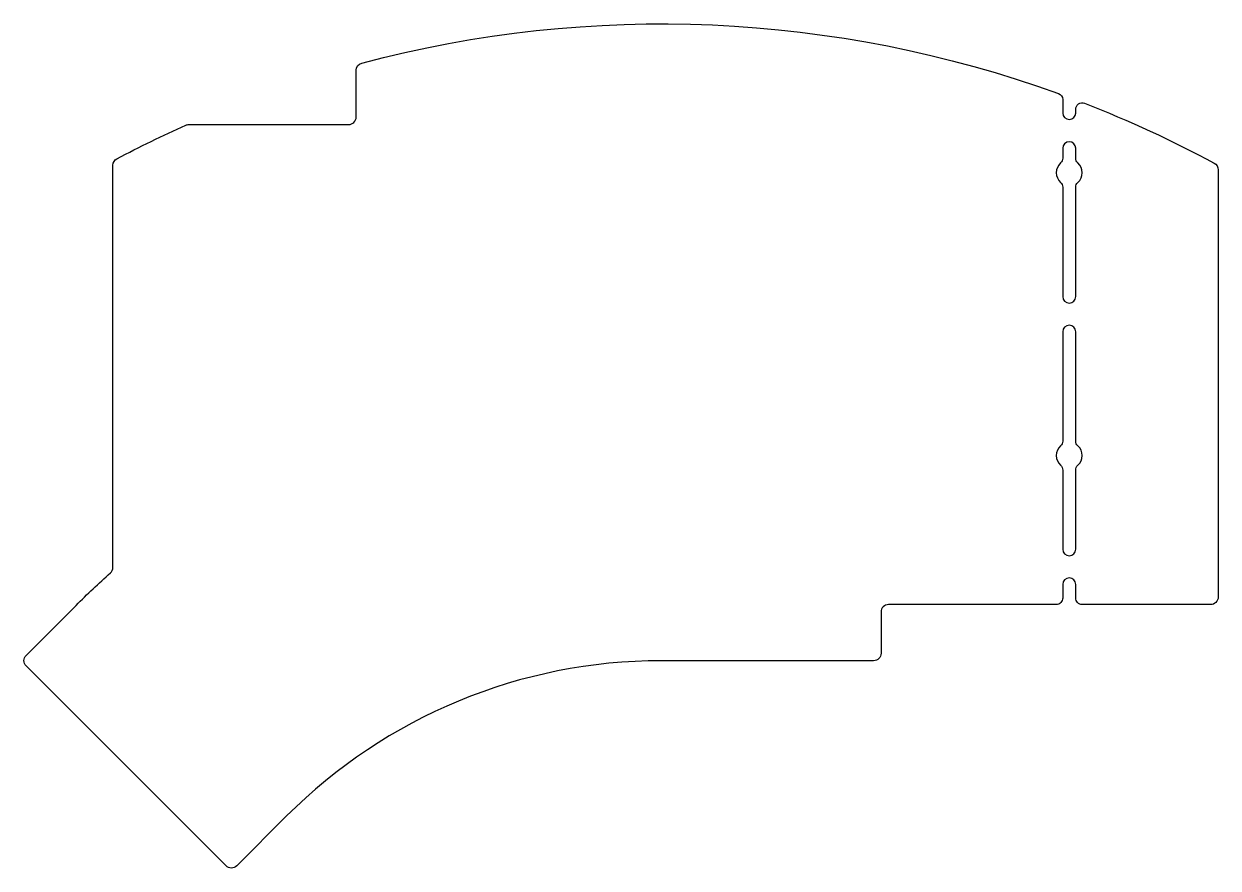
# Model space of a CAD drawing. Header units: millimetres. Extents: x -131 to 30, y -46 to 68.
import ezdxf

# ---------------------------------------------------------------- set-up
doc = ezdxf.new("R2010")
doc.units = ezdxf.units.MM
doc.layers.get('0').update_dxf_attribs({"linetype": 'CONTINUOUS'})

msp = doc.modelspace()

# ---------------------------------------------------------------- linework, layer by layer
for points in [[(8.07, 58.29, -0.31581), (8.65, 57.46), (8.65, 55.66, 1), (10.4, 55.66), (10.4, 56.15, -0.5276), (11.59, 56.97, -0.030622), (29.05, 48.91, -0.276008), (29.58, 48.03), (29.58, -9.53, -0.414214), (28.57, -10.53), (11.28, -10.53, -0.414214), (10.4, -9.65), (10.4, -7.82, 1), (8.65, -7.82), (8.65, -9.65, -0.414214), (7.77, -10.53), (-14.81, -10.53, 0.414214), (-15.81, -11.53), (-15.81, -17.09, -0.414214), (-16.81, -18.09), (-45.39, -18.09, 0.198912), (-95.84, -38.99), (-102.57, -45.73, -0.414214), (-103.99, -45.73), (-130.93, -18.79, -0.414214), (-130.93, -17.37), (-124.19, -10.64, -0.014298), (-119.56, -6.26, 0.213818), (-119.23, -5.52), (-119.23, 48.63, -0.278199), (-118.69, 49.51, -0.01641), (-109.42, 54.02, -0.105339), (-109.01, 54.11), (-87.48, 54.11, 0.414214), (-86.48, 55.11), (-86.48, 61.43, -0.340035), (-85.73, 62.39, -0.152906)], [(10.69, 48.93, -0.213422), (10.4, 49.58), (10.4, 50.91, 1), (8.65, 50.91), (8.65, 49.58, -0.213422), (8.36, 48.93, 0.447214), (8.36, 46.32, -0.213422), (8.65, 45.67), (8.65, 30.95, 1), (10.4, 30.95), (10.4, 45.67, -0.213422), (10.69, 46.32, 0.447214)], [(10.69, 10.83, -0.213422), (10.4, 11.48), (10.4, 26.2, 1), (8.65, 26.2), (8.65, 11.48, -0.213422), (8.36, 10.83, 0.447214), (8.36, 8.22, -0.213422), (8.65, 7.57), (8.65, -3.08, 1), (10.4, -3.08), (10.4, 7.57, -0.213422), (10.69, 8.22, 0.447214)]]:
    msp.add_lwpolyline(points, format="xyb", close=True)

doc.saveas('drawing.dxf')
